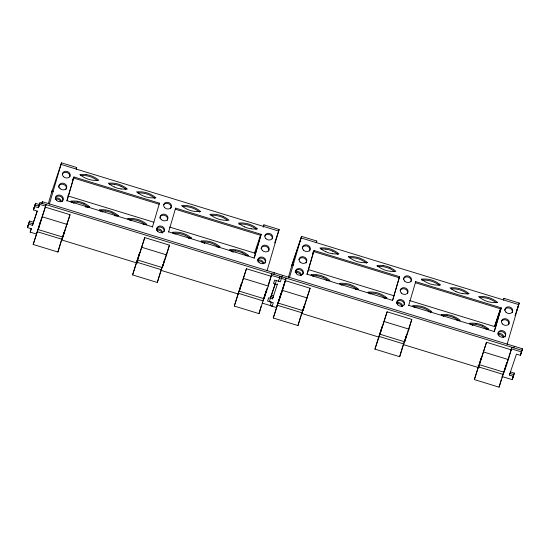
<?xml version="1.0" encoding="UTF-8"?>
<svg xmlns="http://www.w3.org/2000/svg" width="550" height="550" viewBox="0 0 550 550"><rect width="100%" height="100%" fill="white"/><g stroke="black" fill="none" stroke-linecap="round" stroke-linejoin="round"><path stroke-width="0.82" d="M36.706 232.403L36.245 233.984L30.161 232.121L31.302 228.738L27.5 227.576L28.421 224.414M27.5 227.576L29.562 221.031L33.639 222.276M28.641 224.194L32.443 225.356L37.249 211.083L33.447 209.921L34.368 206.759M33.447 209.921L35.509 203.376L39.586 204.627M30.161 232.121L31.309 228.511M32.443 225.356L37.187 211.062M34.588 206.539L38.39 207.701L39.992 202.744L522.039 350.384M38.39 207.701L39.992 202.744M42.35 201.74L41.889 203.321L42.35 201.74L522.5 348.803L520.438 355.348L516.443 354.124L509.396 375.052L513.384 376.276L514.312 373.113L510.221 371.862M64.776 230.423L57.888 252.031L33.179 244.461L46.069 204.607L45.609 206.181L39.524 204.318M33.179 244.461L40.301 222.049M38.198 229.563L45.32 207.144L70.029 214.713L62.913 237.126L38.198 229.563L41.051 219.828M48.331 203.637L52.167 190.534M49.362 204.16L61.497 162.841L76.704 167.496L76.237 169.077M66.88 200.922L73.927 176.976L159.466 203.177L152.419 227.123M73.927 176.976L66.997 200.681L152.536 226.882M57.888 252.031L60.5 243.107M62.913 237.126L65.519 228.209M132.598 274.911L139.714 252.498L132.598 274.911L157.307 282.48L163.24 264.117M137.617 260.012L144.739 237.593L169.448 245.163L166.602 254.897L162.326 267.582L137.617 260.012L144.739 237.593M168.575 232.066L175.622 208.127L261.161 234.321L254.231 258.026L168.692 231.832M157.307 282.48L160.153 272.745M163.714 262.494L164.429 260.061M162.326 267.582L164.938 258.658M234.293 306.061L241.409 283.642L234.293 306.061L259.002 313.631L266.124 291.211M239.312 291.156L246.434 268.737L271.143 276.306L268.297 286.041L264.021 298.726L239.312 291.156L246.434 268.737M254.114 258.266L261.161 234.321M263.471 226.421L263.931 224.84L279.139 229.501L267.011 270.82M259.002 313.631L261.14 306.329M264.021 298.726L266.633 289.802M268.207 285.031L271.893 273.769L271.088 276.141M273.79 274.347L274.251 272.772M304.611 304.769L297.969 325.566L273.261 317.996L286.144 278.135L276.32 307.512L270.236 305.649L271.377 302.266L267.575 301.104L268.716 297.722L272.518 298.884L272.979 297.303M280.06 276.272L278.465 281.236M282.425 275.275L280.363 281.813L274.663 280.067L273.522 283.449L277.324 284.618M273.261 317.996L281.126 293.356M282.549 290.407L285.402 280.672L310.111 288.241L302.988 310.661L278.279 303.091L282.549 290.407L307.264 297.976M288.282 277.757L292.243 264.062L301.572 236.369L316.772 241.024L316.312 242.605M289.438 277.688L301.572 236.369M306.955 274.45L314.002 250.511L399.541 276.705L392.611 300.41L307.072 274.209L314.002 250.511M297.969 325.566L300.816 315.831M302.988 310.661L305.834 300.926M374.949 349.14L382.071 326.728L374.949 349.14L399.664 356.709L406.546 335.101M379.974 334.242L387.09 311.822L411.806 319.392L408.959 329.127L404.683 341.804L379.974 334.242L387.09 311.822M392.494 300.651L399.541 276.705M408.65 305.601L415.697 281.655L501.236 307.856L494.306 331.561L408.767 305.36M399.664 356.709L402.511 346.974M404.683 341.804L407.529 332.076M474.368 379.589L481.491 357.177L474.368 379.589L499.077 387.159L506.949 362.526M479.387 364.691L486.509 342.272L511.218 349.841L508.372 359.576L504.103 372.261L479.387 364.691L486.509 342.272M494.182 331.801L501.236 307.856M504.006 298.375L503.546 299.949L504.006 298.375L519.214 303.029L507.086 344.348M499.077 387.159L501.456 379.046M507.478 360.938L511.961 347.298L510.895 350.46M513.865 347.882L514.326 346.301M509.396 375.052L509.857 373.471M502.171 376.571L512.249 379.658L513.171 376.496M520.438 355.348L521.359 352.186M27.961 225.995L29.562 221.031M33.907 208.34L35.509 203.376M51.707 192.115L61.497 162.841M72.242 180.943L73.04 178.571M76.168 169.077L76.704 167.496M60.741 242.296L64.213 231.99M65.759 227.397L70.029 214.713M159.466 203.177L159.108 204.236L73.576 178.035M175.622 208.127L175.264 209.179L260.803 235.379M160.421 271.954L162.828 264.818M165.179 257.847L169.448 245.163M254.409 253.323L260.542 235.125M263.134 227.219L263.931 224.84M274.677 242.949L279.139 229.501M263.182 299.929L267.163 288.007M270.868 296.725L275.206 283.841M276.368 280.596L269.321 301.524L273.309 302.748L272.174 306.13L262.096 303.043M272.518 298.884L277.523 283.814M291.775 265.643L301.104 237.951L518.753 304.611L515.02 315.686M316.243 242.612L316.772 241.024M312.579 253.688L313.383 251.309M301.084 315.04L304.019 306.316M306.103 300.135L310.111 288.241M415.697 281.655L415.339 282.714L500.878 308.914M402.779 346.184L404.112 342.224M404.649 340.636L406.519 335.087M407.797 331.279L411.806 319.392M494.677 326.067L500.541 308.66M494.484 326.851L500.61 308.653M516.278 311.733L519.214 303.029M501.93 377.424L506.969 362.333M512.71 378.077L514.312 373.113M520.898 353.767L522.5 348.803M512.249 379.658L513.384 376.276M114.304 184.387L116.834 184.869A18.941 15.682 18.6 0 1 119.295 185.618L121.089 186.361M121.048 188.925L118.518 188.444A18.941 15.682 18.6 0 1 116.05 187.688L114.262 186.945M77.172 201.231L79.702 201.712A18.941 15.682 18.6 0 1 82.17 202.469L83.958 203.211M251.254 228.807L248.724 228.326A18.941 15.682 18.6 0 1 246.256 227.569L244.468 226.827M105.325 211.021L107.855 211.502A18.941 15.682 18.6 0 1 110.323 212.259L112.111 213.001M325.861 249.184L328.391 249.666A18.941 15.682 18.6 0 1 330.859 250.422L332.647 251.164M332.613 253.722L330.082 253.241A18.941 15.682 18.6 0 1 327.614 252.484L325.827 251.742M383.247 265.588L385.77 266.069A18.941 15.682 18.6 0 1 388.238 266.826L390.026 267.568M235.538 250.903L238.061 251.384A18.941 15.682 18.6 0 1 240.529 252.141L242.316 252.883M462.818 293.604L460.288 293.123A18.941 15.682 18.6 0 1 457.82 292.366L456.033 291.624M316.889 275.818L319.419 276.299A18.941 15.682 18.6 0 1 321.887 277.056L323.675 277.798M447.095 315.7L449.625 316.181A18.941 15.682 18.6 0 1 452.093 316.938L453.881 317.68M475.963 323.373L478.493 323.854A18.941 15.682 18.6 0 1 480.961 324.61L482.749 325.353M61.036 164.422L278.678 231.083M313.644 251.563L399.183 277.764M52.057 191.056L53.701 191.558M67.664 195.834L153.904 222.248M169.503 227.026L255.743 253.44M292.132 264.584L293.776 265.086M308.557 269.617L393.972 295.776M409.578 300.554L495.818 326.968M271.425 275.351L285.684 279.716M511.5 348.879L521.579 351.966M35.049 204.958L39.119 206.209M42.474 216.879L67.183 224.448M141.893 247.328L166.602 254.897M243.588 278.472L268.297 286.041M384.244 321.558L408.959 329.127M483.663 352.007L508.372 359.576M271.267 295.061L273.707 295.811M29.102 222.613L33.172 223.857M270.696 296.608L273.247 297.392M509.761 373.443L513.851 374.694M136.269 261.058L137.912 261.559M477.957 365.709L479.593 366.211M37.455 231.777L62.164 239.346M136.868 262.233L161.583 269.796M238.562 293.377L263.278 300.946M277.53 305.312L302.239 312.881M379.225 336.456L403.934 344.025M478.644 366.912L503.353 374.474M62.061 240.054L137.452 263.141M161.212 270.421L238.239 294.009M301.317 313.328L379.163 337.178M403.741 344.706L479.132 367.792M223.135 216.452L221.347 215.71A18.941 15.682 18.6 0 0 218.879 214.954L216.349 214.472A24.001 19.869 18.6 0 0 210.045 214.369M295.157 271.865A3.974 3.293 18.6 0 1 299.262 272.044A3.974 3.293 18.6 0 1 301.338 275.282M295.529 272.642A3.974 3.293 18.6 0 1 300.85 275.378M396.853 302.665A3.974 3.293 18.6 0 1 402.552 306.048M396.749 303.648A3.974 3.293 18.6 0 1 402.132 306.618M498.073 333.671A3.974 3.293 18.6 0 1 502.061 334.262A3.974 3.293 18.6 0 1 503.759 337.521M497.97 334.647A3.974 3.293 18.6 0 1 503.284 337.384M341.997 285.244A23.767 19.676 18.6 0 1 339.46 283.374M339.453 283.394A24.001 19.869 18.6 0 1 345.757 283.484L348.288 283.972A18.941 15.682 18.6 0 1 350.756 284.728L352.543 285.471A23.767 19.676 18.6 0 1 358.449 289.211A24.001 19.869 18.6 0 1 355.328 289.334M357.115 289.493A23.767 19.676 18.6 0 0 352.192 286.522L350.398 285.787A18.941 15.682 18.6 0 0 347.93 285.031L345.4 284.549A24.001 19.869 18.6 0 0 340.333 284.35M326.184 280.582A24.001 19.869 18.6 0 0 329.945 280.459A23.767 19.676 18.6 0 0 324.039 276.732L322.245 275.997A18.941 15.682 18.6 0 0 319.777 275.241L317.247 274.759A24.001 19.869 18.6 0 0 310.942 274.656A23.767 19.676 18.6 0 0 313.479 276.512M323.682 277.784A23.767 19.676 18.6 0 1 328.597 280.761M311.822 275.619A24.001 19.869 18.6 0 1 316.889 275.811M383.845 298.066A24.001 19.869 18.6 0 0 386.966 297.928A23.767 19.676 18.6 0 0 381.061 294.195L379.266 293.466A18.941 15.682 18.6 0 0 376.798 292.71L374.268 292.229A24.001 19.869 18.6 0 0 367.964 292.126A23.767 19.676 18.6 0 0 370.507 293.982M385.626 298.224A23.767 19.676 18.6 0 0 380.703 295.254L378.909 294.518A18.941 15.682 18.6 0 0 376.441 293.762L373.918 293.288A24.001 19.869 18.6 0 0 368.844 293.081M415.174 307.663A23.767 19.676 18.6 0 1 412.644 305.786A24.001 19.869 18.6 0 1 418.942 305.903L421.472 306.391A18.941 15.682 18.6 0 1 423.933 307.147L425.728 307.89A23.767 19.676 18.6 0 1 431.626 311.63A24.001 19.869 18.6 0 1 428.512 311.747M430.788 312.29A23.767 19.676 18.6 0 0 425.377 308.935L423.582 308.199A18.941 15.682 18.6 0 0 421.114 307.443L418.584 306.969A24.001 19.869 18.6 0 0 413.518 306.762M443.685 316.394A23.767 19.676 18.6 0 1 441.155 314.518A24.001 19.869 18.6 0 1 447.453 314.634L449.982 315.123A18.941 15.682 18.6 0 1 452.451 315.879L454.238 316.621A23.767 19.676 18.6 0 1 460.144 320.361A24.001 19.869 18.6 0 1 457.022 320.478M453.888 317.666A23.767 19.676 18.6 0 1 459.298 321.021M442.028 315.501A24.001 19.869 18.6 0 1 447.095 315.693M472.739 325.469A23.767 19.676 18.6 0 1 469.666 323.256M469.659 323.269A24.001 19.869 18.6 0 1 475.963 323.366M486.172 329.216A24.001 19.869 18.6 0 0 488.661 329.072A23.767 19.676 18.6 0 0 482.756 325.346M486.812 328.996A23.767 19.676 18.6 0 0 482.398 326.397L480.604 325.669A18.941 15.682 18.6 0 0 478.136 324.913L475.606 324.431A24.001 19.869 18.6 0 0 470.539 324.232M302.239 248.071A3.974 3.293 18.6 0 1 307.368 246.221A3.974 3.293 18.6 0 1 309.561 251.048M298.946 259.483A3.974 3.293 18.6 0 1 304.288 258.246A3.974 3.293 18.6 0 1 305.965 263.099M295.199 272.477A3.974 3.293 18.6 0 1 300.039 269.782A3.974 3.293 18.6 0 1 302.631 274.752M396.811 302.136A3.974 3.293 18.6 0 1 401.521 300.871A3.974 3.293 18.6 0 1 404.188 304.879M400.166 290.489A3.974 3.293 18.6 0 1 405.123 289.073A3.974 3.293 18.6 0 1 407.522 293.48M403.404 279.304A3.974 3.293 18.6 0 1 408.32 277.124A3.974 3.293 18.6 0 1 410.891 281.841M504.625 310.303A3.974 3.293 18.6 0 1 509.403 308.082A3.974 3.293 18.6 0 1 512.208 312.627M501.291 321.702A3.974 3.293 18.6 0 1 506.344 320.072A3.974 3.293 18.6 0 1 508.647 324.692M498.032 333.135A3.974 3.293 18.6 0 1 503.388 332.173A3.974 3.293 18.6 0 1 504.934 336.951M348.432 256.74A23.767 19.676 18.6 0 0 354.331 260.487L356.125 261.222A18.941 15.682 18.6 0 0 358.593 261.972L361.123 262.453A24.001 19.869 18.6 0 0 367.428 262.556M348.425 256.754A24.001 19.869 18.6 0 1 354.729 256.85L357.259 257.338A18.941 15.682 18.6 0 1 359.728 258.094L361.515 258.837A23.767 19.676 18.6 0 1 367.421 262.577M366.582 263.244A23.767 19.676 18.6 0 0 361.164 259.882L359.37 259.153A18.941 15.682 18.6 0 0 356.902 258.397L354.379 257.916A24.001 19.869 18.6 0 0 349.305 257.716M332.606 253.729A24.001 19.869 18.6 0 0 338.917 253.825A23.767 19.676 18.6 0 0 333.011 250.092L331.217 249.363A18.941 15.682 18.6 0 0 328.749 248.607L326.219 248.126A24.001 19.869 18.6 0 0 319.914 248.022A23.767 19.676 18.6 0 0 325.82 251.756M332.654 251.151A23.767 19.676 18.6 0 1 338.071 254.506M320.794 248.978A24.001 19.869 18.6 0 1 325.861 249.171M390.033 267.561A23.767 19.676 18.6 0 1 395.931 271.308A24.001 19.869 18.6 0 1 389.634 271.198L387.104 270.71A18.941 15.682 18.6 0 1 384.636 269.954L382.848 269.211A23.767 19.676 18.6 0 1 376.942 265.471A24.001 19.869 18.6 0 1 383.247 265.581M394.598 271.59A23.767 19.676 18.6 0 0 389.682 268.613L387.881 267.884A18.941 15.682 18.6 0 0 385.419 267.128L382.889 266.647A24.001 19.869 18.6 0 0 377.197 266.489M421.616 279.153A23.767 19.676 18.6 0 0 427.515 282.899L429.309 283.635A18.941 15.682 18.6 0 0 431.777 284.391L434.301 284.873A24.001 19.869 18.6 0 0 440.612 284.976A23.767 19.676 18.6 0 0 434.706 281.243L432.912 280.507A18.941 15.682 18.6 0 0 430.444 279.751L427.914 279.269A24.001 19.869 18.6 0 0 421.609 279.173M439.264 285.271A23.767 19.676 18.6 0 0 434.349 282.294L432.554 281.566A18.941 15.682 18.6 0 0 430.086 280.809L427.556 280.328A24.001 19.869 18.6 0 0 421.864 280.17M456.026 291.637A23.767 19.676 18.6 0 1 450.127 287.884A24.001 19.869 18.6 0 1 456.424 287.994L458.954 288.489A18.941 15.682 18.6 0 1 461.422 289.245L463.21 289.988A23.767 19.676 18.6 0 1 469.116 293.728A24.001 19.869 18.6 0 1 462.818 293.611M467.782 294.002A23.767 19.676 18.6 0 0 462.859 291.032L461.065 290.297A18.941 15.682 18.6 0 0 458.597 289.541L456.067 289.059A24.001 19.869 18.6 0 0 451 288.86M497.633 302.438A24.001 19.869 18.6 0 1 491.329 302.342L488.799 301.854A18.941 15.682 18.6 0 1 486.331 301.097L484.543 300.355A23.767 19.676 18.6 0 1 478.638 296.615A24.001 19.869 18.6 0 1 484.935 296.732L487.465 297.22A18.941 15.682 18.6 0 1 489.933 297.976L491.721 298.719A23.767 19.676 18.6 0 1 497.626 302.459M496.293 302.734A23.767 19.676 18.6 0 0 491.37 299.764L489.576 299.028A18.941 15.682 18.6 0 0 487.107 298.279L484.584 297.798A24.001 19.869 18.6 0 0 479.511 297.591M55.316 198.227A3.974 3.293 18.6 0 1 61.263 201.513M55.206 199.189A3.974 3.293 18.6 0 1 60.775 201.85M156.537 229.226A3.974 3.293 18.6 0 1 160.648 229.659A3.974 3.293 18.6 0 1 162.463 232.987M156.427 230.196A3.974 3.293 18.6 0 1 161.996 232.849M257.757 260.232A3.974 3.293 18.6 0 1 261.745 260.583A3.974 3.293 18.6 0 1 263.704 263.752M257.641 261.195A3.974 3.293 18.6 0 1 263.134 263.615M102.458 212.059A23.767 19.676 18.6 0 1 99.385 209.846A24.001 19.869 18.6 0 1 105.683 209.956L108.213 210.444A18.941 15.682 18.6 0 1 110.681 211.2L112.468 211.942A23.767 19.676 18.6 0 1 118.374 215.683M118.381 215.662A24.001 19.869 18.6 0 1 114.62 215.786M112.118 212.988A23.767 19.676 18.6 0 1 117.04 215.964M99.639 210.863A24.001 19.869 18.6 0 1 105.332 211.014M83.964 203.197A23.767 19.676 18.6 0 1 89.863 206.951A24.001 19.869 18.6 0 1 85.477 207.02M77.172 201.224A24.001 19.869 18.6 0 0 70.867 201.128A23.767 19.676 18.6 0 0 73.948 203.328M88.522 207.226A23.767 19.676 18.6 0 0 83.607 204.256L81.812 203.528A18.941 15.682 18.6 0 0 79.344 202.771L76.814 202.29A24.001 19.869 18.6 0 0 71.129 202.132M143.137 224.517A24.001 19.869 18.6 0 0 146.891 224.4A23.767 19.676 18.6 0 0 140.986 220.667L139.191 219.931A18.941 15.682 18.6 0 0 136.723 219.175L134.2 218.694A24.001 19.869 18.6 0 0 127.889 218.597M130.969 220.791A23.767 19.676 18.6 0 1 127.896 218.577M145.551 224.696A23.767 19.676 18.6 0 0 140.628 221.719L138.834 220.99A18.941 15.682 18.6 0 0 136.373 220.234L133.843 219.752A24.001 19.869 18.6 0 0 128.15 219.594M175.099 234.128A23.767 19.676 18.6 0 1 172.569 232.258A24.001 19.869 18.6 0 1 178.867 232.368L181.397 232.856A18.941 15.682 18.6 0 1 183.865 233.613L185.653 234.355A23.767 19.676 18.6 0 1 191.558 238.095M191.565 238.081A24.001 19.869 18.6 0 1 188.437 238.219M190.218 238.377A23.767 19.676 18.6 0 0 185.302 235.4L183.508 234.671A18.941 15.682 18.6 0 0 181.039 233.915L178.509 233.434A24.001 19.869 18.6 0 0 172.817 233.276M204.703 243.54A23.767 19.676 18.6 0 1 201.08 240.989A24.001 19.869 18.6 0 1 207.377 241.099L209.907 241.594A18.941 15.682 18.6 0 1 212.376 242.351L214.163 243.093A23.767 19.676 18.6 0 1 220.069 246.833A24.001 19.869 18.6 0 1 216.947 246.95M218.735 247.108A23.767 19.676 18.6 0 0 213.812 244.138L212.018 243.403A18.941 15.682 18.6 0 0 209.55 242.646L207.02 242.165A24.001 19.869 18.6 0 0 201.334 242.007M233.214 252.271A23.767 19.676 18.6 0 1 229.591 249.721A24.001 19.869 18.6 0 1 235.888 249.837L238.418 250.326A18.941 15.682 18.6 0 1 240.886 251.082L242.674 251.824A23.767 19.676 18.6 0 1 248.579 255.564A24.001 19.869 18.6 0 1 245.465 255.681M242.323 252.869A23.767 19.676 18.6 0 1 247.246 255.839M230.464 250.697A24.001 19.869 18.6 0 1 235.538 250.889M62.453 173.896A3.974 3.293 18.6 0 1 67.292 172.686A3.974 3.293 18.6 0 1 69.774 176.873M58.596 187.33A3.974 3.293 18.6 0 1 63.429 184.394A3.974 3.293 18.6 0 1 65.89 189.564M55.309 198.021A3.974 3.293 18.6 0 1 60.748 196.57A3.974 3.293 18.6 0 1 62.274 201.603M156.454 229.247A3.974 3.293 18.6 0 1 161.315 227.294A3.974 3.293 18.6 0 1 163.983 231.798M159.809 218.096A3.974 3.293 18.6 0 1 164.649 215.401A3.974 3.293 18.6 0 1 167.241 220.371M163.673 204.896A3.974 3.293 18.6 0 1 169.022 203.933A3.974 3.293 18.6 0 1 170.576 208.718M264.777 236.108A3.974 3.293 18.6 0 1 269.603 234.637A3.974 3.293 18.6 0 1 272.209 238.872M261.044 248.861A3.974 3.293 18.6 0 1 265.863 246.4A3.974 3.293 18.6 0 1 268.572 251.164M257.675 260.246A3.974 3.293 18.6 0 1 262.804 258.397A3.974 3.293 18.6 0 1 264.997 263.223M114.256 186.959A23.767 19.676 18.6 0 1 108.357 183.205A24.001 19.869 18.6 0 1 114.661 183.322L117.184 183.81A18.941 15.682 18.6 0 1 119.652 184.566L121.44 185.309A23.767 19.676 18.6 0 1 127.346 189.049A24.001 19.869 18.6 0 1 121.048 188.932M121.089 186.354A23.767 19.676 18.6 0 1 126.012 189.324M109.23 184.181A24.001 19.869 18.6 0 1 114.304 184.374M97.501 180.593A23.767 19.676 18.6 0 0 92.579 177.623L90.784 176.887A18.941 15.682 18.6 0 0 88.316 176.131L85.786 175.649A24.001 19.869 18.6 0 0 80.719 175.45M136.861 191.957A24.001 19.869 18.6 0 1 143.172 192.053L145.702 192.541A18.941 15.682 18.6 0 1 148.163 193.298L149.958 194.04A23.767 19.676 18.6 0 1 155.856 197.78A24.001 19.869 18.6 0 1 149.559 197.67L147.029 197.175A18.941 15.682 18.6 0 1 144.567 196.419L142.773 195.676A23.767 19.676 18.6 0 1 136.874 191.936M155.017 198.44A23.767 19.676 18.6 0 0 149.607 195.085L147.812 194.356A18.941 15.682 18.6 0 0 145.344 193.6L142.814 193.119A24.001 19.869 18.6 0 0 137.748 192.919M200.537 211.441A24.001 19.869 18.6 0 1 194.232 211.351L191.702 210.856A18.941 15.682 18.6 0 1 189.234 210.1L187.447 209.357A23.767 19.676 18.6 0 1 181.541 205.617A24.001 19.869 18.6 0 1 187.839 205.734L190.369 206.222A18.941 15.682 18.6 0 1 192.837 206.979L194.624 207.721A23.767 19.676 18.6 0 1 200.53 211.461M199.691 212.121A23.767 19.676 18.6 0 0 194.274 208.766L192.479 208.038A18.941 15.682 18.6 0 0 190.011 207.281L187.481 206.8A24.001 19.869 18.6 0 0 182.414 206.601M210.052 214.356A23.767 19.676 18.6 0 0 215.951 218.103L217.745 218.838A18.941 15.682 18.6 0 0 220.213 219.594L222.743 220.076A24.001 19.869 18.6 0 0 229.048 220.172A23.767 19.676 18.6 0 0 223.142 216.446M227.198 220.096A23.767 19.676 18.6 0 0 222.784 217.498L220.99 216.769A18.941 15.682 18.6 0 0 218.522 216.012L215.999 215.531A24.001 19.869 18.6 0 0 210.925 215.332M244.461 226.841A23.767 19.676 18.6 0 1 238.562 223.087A24.001 19.869 18.6 0 1 244.867 223.197L247.39 223.685A18.941 15.682 18.6 0 1 249.858 224.441L251.646 225.184A23.767 19.676 18.6 0 1 257.551 228.924A24.001 19.869 18.6 0 1 251.254 228.814M256.218 229.206A23.767 19.676 18.6 0 0 251.302 226.236L249.508 225.5A18.941 15.682 18.6 0 0 247.039 224.744L244.509 224.262A24.001 19.869 18.6 0 0 238.817 224.104M86.783 174.687L86.144 174.597A24.001 19.869 18.6 0 0 79.839 174.494A23.767 19.676 18.6 0 0 85.745 178.228L87.539 178.956A18.941 15.682 18.6 0 0 90.007 179.712L92.537 180.194A24.001 19.869 18.6 0 0 98.842 180.297A23.767 19.676 18.6 0 0 92.936 176.564L91.142 175.828A18.941 15.682 18.6 0 0 88.674 175.079L86.783 174.687M303.504 250.147A3.974 3.293 18.6 0 0 310.124 249.569A3.974 3.293 18.6 0 0 305.573 244.826A3.974 3.293 18.6 0 0 303.504 250.147M300.039 261.999A3.974 3.293 18.6 0 0 306.659 261.422A3.974 3.293 18.6 0 0 302.101 256.678A3.974 3.293 18.6 0 0 300.039 261.999M296.574 273.852A3.974 3.293 18.6 0 0 303.194 273.268A3.974 3.293 18.6 0 0 298.636 268.531A3.974 3.293 18.6 0 0 296.574 273.852M397.788 304.851A3.974 3.293 18.6 0 0 404.415 304.274A3.974 3.293 18.6 0 0 399.857 299.537A3.974 3.293 18.6 0 0 397.788 304.851M401.259 292.999A3.974 3.293 18.6 0 0 407.88 292.421A3.974 3.293 18.6 0 0 403.322 287.684A3.974 3.293 18.6 0 0 401.259 292.999M404.724 281.146A3.974 3.293 18.6 0 0 411.345 280.569A3.974 3.293 18.6 0 0 406.787 275.832A3.974 3.293 18.6 0 0 404.724 281.146M505.938 312.146A3.974 3.293 18.6 0 0 512.566 311.568A3.974 3.293 18.6 0 0 508.007 306.831A3.974 3.293 18.6 0 0 505.938 312.146M502.473 323.998A3.974 3.293 18.6 0 0 509.101 323.421A3.974 3.293 18.6 0 0 504.543 318.684A3.974 3.293 18.6 0 0 502.473 323.998M499.008 335.851A3.974 3.293 18.6 0 0 505.629 335.273A3.974 3.293 18.6 0 0 501.078 330.536A3.974 3.293 18.6 0 0 499.008 335.851M63.429 176.612A3.974 3.293 18.6 0 0 70.049 176.034A3.974 3.293 18.6 0 0 65.498 171.297A3.974 3.293 18.6 0 0 63.429 176.612M59.964 188.464A3.974 3.293 18.6 0 0 66.584 187.887A3.974 3.293 18.6 0 0 62.033 183.15A3.974 3.293 18.6 0 0 59.964 188.464M56.499 200.317A3.974 3.293 18.6 0 0 63.119 199.739A3.974 3.293 18.6 0 0 58.561 195.002A3.974 3.293 18.6 0 0 56.499 200.317M157.719 231.323A3.974 3.293 18.6 0 0 164.34 230.739A3.974 3.293 18.6 0 0 159.782 226.002A3.974 3.293 18.6 0 0 157.719 231.323M161.184 219.471A3.974 3.293 18.6 0 0 167.805 218.893A3.974 3.293 18.6 0 0 163.247 214.149A3.974 3.293 18.6 0 0 161.184 219.471M164.649 207.618A3.974 3.293 18.6 0 0 171.27 207.041A3.974 3.293 18.6 0 0 166.712 202.297A3.974 3.293 18.6 0 0 164.649 207.618M265.87 238.617A3.974 3.293 18.6 0 0 272.491 238.04A3.974 3.293 18.6 0 0 267.933 233.303A3.974 3.293 18.6 0 0 265.87 238.617M262.398 250.47A3.974 3.293 18.6 0 0 269.026 249.893A3.974 3.293 18.6 0 0 264.468 245.156A3.974 3.293 18.6 0 0 262.398 250.47M258.933 262.322A3.974 3.293 18.6 0 0 265.561 261.745A3.974 3.293 18.6 0 0 261.002 257.008A3.974 3.293 18.6 0 0 258.933 262.322"/></g></svg>
